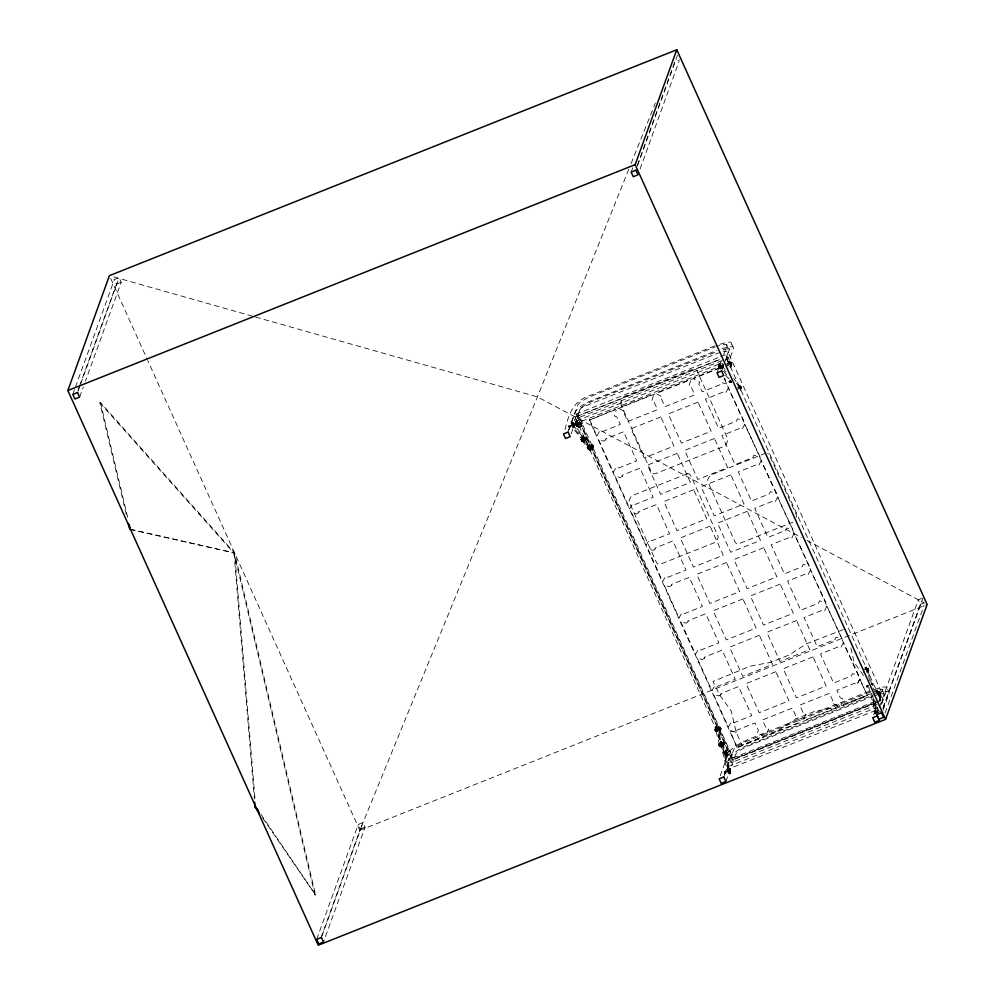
<?xml version="1.0" encoding="UTF-8"?>
<svg xmlns="http://www.w3.org/2000/svg" width="995" height="995" viewBox="0 0 995 995"><rect width="100%" height="100%" fill="white"/><g stroke="black" fill="none" stroke-linecap="round" stroke-linejoin="round"><path stroke-width="0.75" stroke-dasharray="4.97 3.73" d="M796.647 517.338L796.522 515.348L769.172 454.74L767.73 453.235M72.797 394.406L74.911 388.585M75.433 387.13L114.388 279.52L119.114 277.642L121.203 282.269L85.408 381.147M78.045 390.301L79.102 387.391M79.625 385.936L116.477 284.147L114.388 279.52M78.058 391.072L80.16 385.252M80.682 383.796L119.114 277.642M79.612 397.142L83.306 386.968M316.684 939.33L358.262 824.457L362.988 822.566L365.078 827.193L323.499 942.078M320.875 938.136L360.352 829.071L358.262 824.457M321.932 935.996L362.988 822.566M631.153 172.085L632.733 167.72M637.447 165.07L674.821 61.827L679.56 59.949M637.459 165.842L677.471 55.322M640.071 169.013L679.025 61.404M565.023 429.653C569.476 411.171 574.14 400.164 592.448 394.592L714.771 345.887M570.894 422.589L572.66 427.974L591.08 450.262L589.314 444.877L570.894 422.589L572.287 422.539L584.438 437.638M568.63 429.89L575.384 411.233L581.839 405.512L588.02 402.055L716.835 350.439M568.63 430.673L577.933 404.965A14.316 3.084 -24.3 0 1 592.398 395.823L715.243 346.907M571.826 422.216L573.593 427.601L585.57 442.016L585.072 439.044M877.204 704.609L731.163 762.767L575.073 416.967L576.093 414.144L719.273 357.13M572.734 424.019L573.817 423.261L574.662 425.86L573.729 426.233L573.17 425.325L572.734 424.019L573.817 423.261M578.456 427.775L578.244 424.268L580.097 423.522L580.309 427.042L578.456 427.775L574.55 420.151L575.371 417.888L577.224 417.154L579.986 409.517A14.316 3.084 -24.3 0 1 594.45 400.376L717.295 351.459M573.729 426.233L572.884 423.621M571.205 433.783L576.416 419.417L574.55 420.151M575.545 424.094L576.54 426.308L575.545 424.094C576.876 422.042 578.729 426.158 576.54 426.308M719.447 359.692L578.58 415.786L577.759 418.049L722.942 360.24M581.478 438.409L582.871 440.847L581.714 441.718L580.719 439.516L581.789 438.745C587.237 448.782 578.431 430.711 582.958 441.68M582.411 436.668L584.637 442.389L582.411 436.668L581.329 437.477L582.647 441.345M581.789 438.745L580.719 439.516M867.677 695.256L841.621 705.629L841.049 704.373L842.69 698.764L840.277 697.793L836.907 690.331L854.78 683.217L857.192 684.187L859.717 679.1L867.466 695.816L737.183 747.693L589.314 420.101L615.569 409.156L616.129 410.413L614.5 416.022L616.912 416.992L620.283 424.455L602.41 431.569L599.997 430.599L596.9 435.909L589.513 419.529M581.714 441.718L580.869 439.118M587.162 447.389L588.232 446.618L589.09 449.218L588.157 449.591L587.585 448.683L587.162 447.389L588.232 446.618M588.157 449.591L587.299 446.991M581.976 440.014C595.184 460.424 590.98 445.014 581.478 437.041M718.253 365.75C721.114 370.065 716.375 366.583 719.186 365.376L720.032 367.976L589.314 420.101M725.057 369.493L719.795 363.299L718.713 364.108L720.007 368.05M719.795 363.299L721.562 368.685L729.248 378.075M721.562 368.685L720.629 369.058L719.186 365.376M717.022 372.814L721.151 361.396M723.738 354.245L726.847 345.675A14.316 3.084 -24.3 0 0 716.5 346.422M722.196 368.747L723.228 365.874M726.139 357.864L727.992 357.118L730.865 363.486L731.076 367.006L729.211 367.752L729.012 364.232L726.139 357.864L728.9 350.228A14.316 3.084 -24.3 0 0 722.171 349.78M722.196 369.531L724.795 362.354M725.305 360.911L731.549 343.685L730.977 342.268L727.768 342.044L716.213 345.315M731.076 367.006L727.171 359.382L727.992 357.118M727.357 365.463L733.601 348.238L730.977 342.268M729.857 362.653L730.927 361.894L731.773 364.493L730.852 364.866L729.857 362.653L730.927 361.894M730.852 364.866C726.549 354.916 733.166 372.864 729.994 362.267M740.914 389.232L739.596 386.694L740.678 385.923L741.673 388.125L740.591 388.896C735.106 378.971 743.999 396.881 739.434 385.96M741.524 388.523L740.678 385.923M740.591 388.896L739.148 385.214L733.626 378.461M736.375 383.336C739.297 385.712 742.195 396.794 739.77 386.222M714.497 729.484L715.567 728.713L716.425 731.325L715.492 731.686L714.92 730.79L714.497 729.484L715.567 728.713M716.189 726.649L727.009 769.906L729.198 774.098L718.39 730.827L716.189 726.649L715.256 727.009L715.281 728.539L719.721 745.379L721.35 747.693C725.069 743.165 715.878 738.054 722.283 747.32M715.492 731.686L714.634 729.086M720.604 746.623C716.81 742.27 722.146 744.111 719.36 746.66L718.365 744.447L719.435 743.688C722.83 751.101 718.44 739.123 720.193 745.715C732.942 743.228 717.084 740.268 720.193 745.715M719.435 743.688L718.365 744.447M722.071 742.568L720.989 741.238L727.93 769.545L730.131 773.724L722.718 743.986M719.36 746.66L718.502 744.061M721.35 747.693L717.457 731.201L715.256 727.009M725.081 750.603L724.683 751.735L726.947 749.869L727.979 751.113L726.114 751.859L725.081 750.603L726.947 749.869M724.248 753.514L725.318 752.742L726.163 755.354L725.243 755.715L724.671 754.819L724.248 753.514L725.318 752.742M725.243 755.715L724.385 753.115M720.181 775.976L729.012 751.573L735.454 745.852L748.128 739.484L870.451 690.779M726.537 750.989L730.031 759.745L728.166 760.491L728.987 758.227L726.114 751.859M724.31 774.782L731.064 756.125L737.506 750.404L743.7 746.934L873.946 694.746M724.31 775.553L730.031 759.745M731.163 762.767L733.016 757.941L578.58 415.786M728.825 769.819L729.895 769.048L730.753 771.66L729.82 772.02L728.825 769.819L729.895 769.048M737.183 747.693L729.994 730.753L736.2 732.357L737.146 730.056L755.006 722.93L758.377 730.392L757.444 732.706L762.779 735.293L763.439 736.76L737.382 747.133M725.84 781.548L735.666 754.409A14.316 3.084 -24.3 0 1 750.13 745.255L872.976 696.351M729.82 772.02L728.962 769.421M866.023 666.986L864.929 667.794L865.115 668.876L866.048 668.503C865.053 664.299 869.804 671.637 867.528 671.364C865.351 668.889 867.254 666.414 868.162 670.493L866.769 668.055M868.237 671.326L866.856 668.889L868.013 668.018L869.008 670.232L867.926 670.991M868.859 670.618L868.013 668.018M877.714 689.833L875.438 691.712L877.714 689.833L881.62 697.458L880.799 699.721L878.933 700.455M878.548 692.072L879.617 691.314L880.475 693.913L879.543 694.286L878.971 693.378L878.548 692.072L879.617 691.314M879.543 694.286L878.684 691.674M875.19 714.149L874.195 711.935L875.264 711.176L875.836 712.072L874.904 712.445L874.331 711.537M873.734 714.833L876.856 706.214M881.62 697.458L879.754 698.204L882.515 690.567A14.316 3.084 -24.3 0 0 875.799 690.12M874.617 713.241L875.55 712.868L875.264 711.176M876.744 714.634L878.846 708.813M879.381 707.358L918.335 599.749L921.88 598.343M881.471 703.689L884.567 695.119A14.316 3.084 -24.3 0 0 877.851 694.659M881.508 704.373L887.217 688.577L886.657 687.147L883.436 686.936L871.894 690.207M883.038 707.619L920.412 604.375L918.335 599.749M883.05 708.39L923.061 597.871M883.038 710.355L889.269 693.129L886.657 687.147M885.14 713.005L924.094 605.395M628.778 169.299L537.424 396.881L359.829 830.365L147.757 360.551M631.091 163.541L655.369 103.045M879.257 700.219L881.657 693.826L881.334 691.811L728.527 353.287L727.146 351.596L723.166 351.135M859.929 679.013L857.192 684.187M116.477 284.147L121.203 282.269M126.278 514.353L99.848 402.714L100.445 402.478L234.633 553.009L315.589 894.965L262.008 817.057M720.28 352.28L581.702 407.452L579.301 410.562L577.66 415.077L577.983 417.104L732.171 757.307L736.151 757.78L877.615 701.45M720.703 356.558L725.007 354.854L881.085 700.642L876.794 702.358M575.073 416.967L719.683 359.382M129.86 529.439L234.633 553.009L255.13 800.378M725.318 360.128L727.171 359.382M571.354 422.912L572.287 422.539M572.871 422.278L573.866 424.467L572.871 422.278L721.785 363.001L722.631 364.344M572.2 423.435C578.033 434.877 568.356 416.097 573.68 426.718M718.863 365.041C724.696 376.483 715.032 357.702 720.343 368.312M718.104 366.135L719.037 365.774M568.332 426.047L573.394 424.703L573.642 425.661L568.978 427.502L568.332 426.047L568.978 427.502M723.427 366.011C717.955 369.829 718.477 363.959 723.937 364.095M576.316 422.999C582.15 434.442 572.473 415.661 577.784 426.27M573.456 424.529L722.768 365.177L721.785 363.001M573.17 425.325L574.09 424.952L574.662 425.86M578.157 426.121C571.764 420.698 591.042 421.955 577.224 425.3M718.527 367.441L719.46 367.068M725.442 364.692C731.263 360.538 733.253 364.929 726.101 366.148M576.267 424.604L577.187 424.231M730.566 363.163L731.499 362.802M573.879 425.835L574.812 425.462M720.181 367.578L693.751 378.025L694.41 379.493L699.746 382.08L698.813 384.393L702.184 391.856L720.044 384.729L720.977 382.428L727.196 384.033L724.733 378.573M729.012 364.232L730.865 363.486M575.981 425.4L576.901 425.027L577.473 425.935M730.28 363.959L731.213 363.585L731.773 364.493M576.69 425.91L577.622 425.537M730.989 364.469L731.922 364.095M572.66 427.974L573.593 427.601M577.423 426.519L579.289 425.785L580.309 427.042M578.854 426.644L580.719 425.91M729.621 366.62L731.487 365.874M581.938 437.365L583.804 436.631M583.717 437.514C585.607 441.046 585.881 442.34 584.09 437.377M581.503 438.571L582.436 438.198M584.252 437.738L585.184 437.365L586.167 438.932L586.329 439.914L585.396 440.287L584.252 437.738L585.595 437.663M581.888 439.317L586.951 437.974L587.199 438.919L582.548 440.773L581.888 439.317L582.548 440.773M581.428 440.026L582.361 439.653M584.413 438.72L585.346 438.347L585.184 437.365M729.783 380.836L730.716 380.463L731.288 381.744L730.355 382.105L729.621 379.854L730.765 382.403L731.698 382.03M581.142 440.81L582.075 440.449M586.167 438.932L585.234 439.305L585.396 440.287M730.604 381.421L731.536 381.048M729.41 382.304C728.141 378.697 729.248 384.928 731.735 381.371M581.864 441.32L582.796 440.947M584.985 439.989L586.329 439.914M584.612 440.86L585.545 440.486M583.244 442.427L585.11 441.693M584.637 442.389L585.57 442.016M588.381 445.238L589.314 444.877M738.215 385.587L739.148 385.214M587.921 446.282C593.754 457.725 584.077 438.944 589.401 449.553M591.08 445.026C596.925 456.469 587.249 437.688 592.56 448.297M591.627 445.238L592.547 444.864L593.542 446.432L593.704 447.414L592.771 447.787L591.627 445.238L592.958 445.163M739.596 386.694L740.529 386.321M588.331 447.19C600.084 441.432 588.219 452.116 588.741 447.7M736.35 388.261L740.255 387.366M587.871 447.899L588.804 447.526M591.789 446.22L592.721 445.847L592.547 444.864M740.317 387.204L741.25 386.831M587.585 448.683L588.518 448.322L589.09 449.218M740.031 387.988L740.952 387.615M593.542 446.432L592.61 446.805L592.771 447.787M737.009 389.717L740.467 387.95M592.361 447.489L593.704 447.414M588.294 449.193L589.227 448.832M740.74 388.498L741.673 388.125M589.687 450.3L590.62 449.927M590.147 450.623L591.08 450.262M687.234 473.719L631.452 495.933L629.126 500.199L629.25 502.189L656.613 562.797L658.043 564.302L659.983 564.352L715.766 542.151L718.091 537.885L717.967 535.882L690.605 475.287L689.174 473.782L687.358 473.707M765.802 453.185L710.02 475.386L707.694 479.652L707.806 481.655L735.168 542.25L736.598 543.755L738.539 543.817L792.891 522.176M920.412 604.375L923.969 602.958M360.352 829.071L365.078 827.193M359.829 830.365L927.153 604.475M715.281 728.539L716.213 728.166M718.415 727.121C724.248 738.564 714.584 719.783 719.895 730.392M717.109 731.512C712.333 729.41 721.885 724.808 721.039 729.509L719.696 729.584L718.95 727.333L719.882 726.959L720.977 728.887L716.325 730.74L715.629 728.228L716.736 731.661L715.256 728.377L716.736 731.661M720.293 727.258L718.95 727.333M866.931 668.789L867.864 668.416M863.685 670.356C869.157 666.538 868.635 672.409 863.175 672.272M719.124 728.315L720.044 727.942L719.882 726.959M715.206 729.994L716.139 729.621M867.652 669.299L868.573 668.926M714.92 730.79L715.853 730.417L716.425 731.325M720.877 728.539L719.945 728.9L720.106 729.882M867.366 670.083L868.287 669.722M715.629 731.288L716.562 730.927M719.696 729.584L721.039 729.509M868.075 670.593L869.008 670.232M717.457 731.201L718.39 730.827M869.618 680.518L867.105 668.317M720.057 741.611L720.989 741.238M720.517 741.934L721.45 741.561M719.149 743.501L721.014 742.768M721.363 742.457C727.196 753.899 717.519 735.118 722.843 745.74M721.897 742.68L723.241 742.593L723.974 744.857L723.042 745.218L721.897 742.68L723.241 742.593M722.059 743.651L722.992 743.29L722.83 742.307M868.361 685.406L867.429 685.779L868.001 687.047M719.074 744.957L720.007 744.596M871.52 684.261L872.453 683.888L872.876 685.194M718.788 745.752L719.721 745.379M723.813 743.874L722.88 744.248L723.042 745.218M719.509 746.262L720.43 745.889M722.631 744.932L723.974 744.857M721.325 746.163L723.191 745.429M720.89 747.369L721.823 746.996M870.923 691.799L748.078 740.715A14.316 3.084 -24.3 0 0 733.613 749.857L730.852 757.493L728.987 758.227M875.849 690.58L876.881 691.823L878.734 691.09M725.007 752.407C730.84 763.861 721.164 745.068 726.487 755.69M878 691.488C883.834 702.943 874.17 684.15 879.48 694.771M725.417 753.314C737.171 747.556 725.305 758.252 725.828 753.824M874.132 694.1C879.953 689.958 881.943 694.348 874.792 695.567M724.957 754.023L725.89 753.65M879.257 692.582L880.189 692.209M727.158 753.377L725.293 754.123L728.166 760.491M724.671 754.819L725.604 754.446L726.163 755.354M878.971 693.378L879.903 693.005L880.475 693.913M725.38 755.329L726.313 754.956M879.679 693.888L880.612 693.515M733.016 757.941L878.199 700.132M875.364 702.93L732.183 759.931L576.093 414.144M877.379 702.395L732.196 760.205L577.224 417.154M728.278 766.573L877.18 707.283L878.025 708.627L878.175 709.46L729.26 768.749L728.278 766.573L729.26 768.749M728.278 769.234C734.123 780.677 724.447 761.896 729.758 772.506M875.513 712.98L875.326 710.691L876.719 713.129M727.009 769.906L727.93 769.545M875.451 712.432L874.978 710.99L875.911 710.629L871.67 694.261M874.195 711.935L875.127 711.562M724.41 771.846L729.472 770.503L729.721 771.448L725.069 773.302L724.41 771.846L725.069 773.302M875.612 712.694L875.364 711.748L880.015 709.895M729.534 770.329L730.467 769.956M729.248 771.125L730.181 770.752L730.753 771.66M877.18 712.743L880.674 711.35M729.969 771.635L730.89 771.262M729.186 772.568L730.106 772.207M729.198 774.098L730.131 773.724M843.325 629.599L806.311 643.852L789.333 654.909L770.727 662.322L750.466 666.09L713.042 681.475L719.41 694.56L731.337 711.276L735.84 730.964L741.785 745.18L779.222 729.795L796.187 718.738L814.805 711.325L835.066 707.557L872.08 693.304M721.997 348.573L729.82 346.596L733.029 346.82M876.421 693.901L885.488 691.488L888.709 691.699M736.2 732.357L730.342 730.616M130.444 529.203L234.633 553.009M113.903 276.908L254.086 316.621M255.578 317.044L537.424 396.881L801.348 537.474M729.31 362.068L730.231 363.2M731.163 365.202L729.683 361.931M720.716 368.162L719.236 364.891M739.061 386.11L740.541 389.381M740.504 388.324L739.845 386.868M582.038 423.509L581.378 422.054M574.053 426.569L572.573 423.285M587.199 438.919L586.54 437.464M583.331 441.531L581.851 438.26M593.642 446.792L592.983 445.337M592.933 448.148L591.453 444.877M589.774 449.404L588.294 446.133M866.396 668.205L867.317 669.336M879.854 694.622L878.374 691.338M874.953 710.84L876.346 713.266M875.364 711.748L875.986 712.83L875.326 710.691M720.977 728.887L720.318 727.432M720.268 730.243L718.788 726.972M724.845 743.862L724.186 742.407M723.216 745.591L721.736 742.307M720.977 746.474L720.057 745.342M730.728 752.929L730.069 751.461M726.86 755.541L725.927 754.409M729.721 771.448L729.061 769.993M730.131 772.356L728.651 769.085M806.821 540.385L924.417 603.02M718.863 363.672L726.039 372.217M865.09 667.359L867.292 671.538M878.175 709.46L877.18 707.283M99.848 402.714L234.036 553.245L315.005 895.201M725.43 374.928L731.188 381.968M863.548 675.518L854.083 662.409L850.377 645.718M260.852 814.258L315.589 894.965M871.881 682.993L872.453 683.888M872.727 685.592L871.732 683.378M731.512 382.279L730.467 379.966M726.4 344.556L728.452 349.108M882.067 689.448L884.132 694M880.799 699.721L877.304 690.965M876.881 691.823L879.754 698.204M873.063 687.943L874.966 692.184M867.677 685.082L868.249 686.363M724.061 378.1L867.466 695.816M592.721 445.847L593.294 447.116M720.044 727.942L720.629 729.223M585.346 438.347L585.918 439.616M722.992 743.29L723.564 744.558M576.416 419.417L579.289 425.785M575.371 417.888L578.244 424.268M719.621 744.957L720.256 746.362M110.706 278.476L147.123 359.133M577.237 424.989L576.677 422.85M879.48 691.699L879.903 693.005M875.911 710.629L876.384 712.072M874.904 712.445L875.326 713.751M730.778 362.292L731.213 363.585M725.168 753.14L725.604 754.446M729.758 769.446L730.181 770.752M715.43 729.111L715.853 730.417M588.095 447.016L588.518 448.322M576.478 423.721L576.901 425.027M573.667 423.646L574.09 424.952M868.225 671.165L872.093 686.14M874.617 699.895L878.087 713.291M866.048 668.503L867.59 674.498M872.54 695.803L876.769 712.171M868.822 687.197L874.978 710.99M100.445 402.478L128.305 520.149M867.876 671.476L867.18 668.963M730.79 365.352L730.094 362.839M726.076 754.782L725.38 752.257M234.036 553.245L254.409 799.072M620.942 402.44L621.079 404.915L651.464 472.215L653.056 473.732L655.27 473.744L724.099 446.332C726.698 444.753 728.029 440.785 727.32 437.887L696.935 370.588L695.343 369.07L693.129 369.058L624.3 396.458L622.497 398.149L620.942 402.44M653.367 395.587L651.725 401.209L654.138 402.179L657.508 409.642L627.721 421.494L624.362 414.032L625.295 411.731L619.947 409.132L619.288 407.676L652.795 394.331L653.367 395.587M690.592 380.762L688.95 386.383L691.363 387.353L694.734 394.816L664.958 406.669L661.588 399.206L662.521 396.905L657.185 394.318L656.513 392.851L690.02 379.518L690.592 380.762M768.476 729.335L766.598 734.024L767.17 735.268L800.664 721.935L800.005 720.467L794.669 717.88L795.602 715.579L792.231 708.117L762.456 719.97L765.827 727.432L767.692 727.594L768.476 729.335M805.701 714.51L803.823 719.198L804.395 720.455L837.889 707.109L837.23 705.654L831.895 703.055L832.827 700.754L829.457 693.291L799.682 705.144L803.052 712.607L804.918 712.768L805.701 714.51M605.943 439.778L603.729 441.183L598.555 439.554L613.33 472.314L616.427 467.003L618.84 467.973L636.713 460.859L623.567 431.743L605.694 438.857L605.943 439.778M622.372 476.182L620.159 477.588L614.985 475.958L629.76 508.706L632.857 503.395L635.27 504.378L653.143 497.264L639.996 468.135L622.124 475.249L622.372 476.182M638.802 512.587L636.589 513.98L631.415 512.35L646.19 545.111L649.287 539.8L651.7 540.77L669.573 533.656L656.426 504.54L638.554 511.654L638.802 512.587M655.232 548.979L653.018 550.384L647.844 548.755L662.62 581.515L665.717 576.204L668.13 577.175L686.003 570.06L672.856 540.932L654.984 548.046L655.232 548.979M728.278 387.901L725.753 392.988L723.328 392.018L705.467 399.132L718.614 428.248L736.474 421.134L737.419 418.833L743.626 420.437L728.278 387.901M671.662 585.383L669.448 586.776L664.274 585.147L679.063 617.907L682.147 612.597L684.56 613.567L702.433 606.452L689.286 577.336L671.414 584.451L671.662 585.383M744.708 424.305L742.183 429.38L739.758 428.41L721.897 435.524L735.044 464.653L752.904 457.538L753.849 455.225L760.056 456.829L744.708 424.305M688.092 621.775L685.878 623.181L680.704 621.552L695.493 654.312L698.577 649.001L700.99 649.971L718.863 642.857L705.716 613.741L687.843 620.855L688.092 621.775M761.138 460.697L758.613 465.784L756.188 464.814L738.327 471.928L751.474 501.045L769.334 493.93L770.279 491.629L776.486 493.234L761.138 460.697M704.522 658.18L702.308 659.586L697.134 657.956L711.922 690.717L715.007 685.406L717.42 686.376L735.293 679.262L722.146 650.133L704.273 657.247L704.522 658.18M777.568 497.102L775.043 502.189L772.617 501.219L754.757 508.333L767.904 537.449L785.764 530.335L786.709 528.034L792.915 529.638L777.568 497.102M720.952 694.585L718.738 695.978L713.564 694.348L728.352 727.109L731.437 721.798L733.85 722.768L751.722 715.654L738.576 686.538L720.716 693.652L720.952 694.585M793.998 533.494L791.473 538.581L789.06 537.611L771.187 544.725L784.334 573.854L802.194 566.74L803.139 564.426L809.345 566.031L793.998 533.494M810.428 569.899L807.903 574.986L805.49 574.015L787.617 581.13L800.764 610.246L818.624 603.132L819.569 600.831L825.775 602.435L810.428 569.899M826.857 606.303L824.333 611.39L821.92 610.408L804.047 617.522L817.193 646.65L835.054 639.536L835.999 637.223L842.205 638.827L826.857 606.303M843.287 642.695L840.763 647.782L838.35 646.812L820.477 653.926L833.623 683.043L851.484 675.928L852.429 673.627L858.635 675.232L843.287 642.695M660.792 416.917L631.017 428.77L644.151 457.899L673.938 446.034L660.792 416.917M698.017 402.092L668.242 413.957L681.388 443.073L711.164 431.208L698.017 402.092M677.222 453.322L647.446 465.175L660.593 494.291L690.368 482.438L677.222 453.322M714.447 438.496L684.672 450.349L697.818 479.466L727.594 467.613L714.447 438.496M693.652 489.714L663.876 501.567L677.023 530.696L706.798 518.83L693.652 489.714M730.877 474.889L701.102 486.754L714.248 515.87L744.024 504.017L730.877 474.889M710.082 526.119L680.306 537.972L693.453 567.088L723.228 555.235L710.082 526.119M747.307 511.293L717.532 523.146L730.678 552.275L760.454 540.409L747.307 511.293M726.512 562.511L696.736 574.376L709.883 603.492L739.658 591.639L726.512 562.511M763.737 547.698L733.962 559.551L747.108 588.667L776.884 576.814L763.737 547.698M742.942 598.915L713.166 610.768L726.313 639.897L756.088 628.032L742.942 598.915M780.167 584.09L750.392 595.955L763.538 625.071L793.313 613.206L780.167 584.09M759.372 635.32L729.596 647.173L742.743 676.289L772.518 664.436L759.372 635.32M796.597 620.494L766.822 632.347L779.968 661.464L809.743 649.611L796.597 620.494M775.801 671.712L746.026 683.577L759.173 712.694L788.948 700.828L775.801 671.712M813.027 656.887L783.252 668.752L796.398 697.868L826.173 686.015L813.027 656.887M866.545 685.841L867.055 687.246L866.545 685.841"/><path stroke-width="1.49" d="M67.847 390.525L109.438 275.64L676.762 49.75L927.153 604.475L885.562 719.36L318.238 945.25L67.847 390.525L635.171 164.635L676.762 49.75M259.397 813.213L255.056 806.808L258.252 810.415M635.171 164.635L885.562 719.36M129.375 524.676L129.86 529.439L128.43 523.407M254.67 802.169L255.056 806.808M77.523 392.515L72.797 394.406L74.886 399.02L79.612 397.142L77.523 392.515M635.88 170.207L631.153 172.085L633.243 176.712L637.969 174.821L635.88 170.207M568.12 432.104L563.456 433.957L565.521 438.509L570.172 436.656L568.12 432.104M721.673 370.961L717.022 372.814L719.074 377.366L723.726 375.513L721.673 370.961M881.471 712.743L876.744 714.634L878.834 719.248L883.56 717.37L881.471 712.743M723.788 776.995L719.136 778.849L721.188 783.401L725.84 781.548L723.788 776.995M877.341 715.853L872.69 717.706L874.742 722.258L879.406 720.405L877.341 715.853M321.41 937.452L316.684 939.33L318.773 943.957L323.499 942.078L321.41 937.452"/></g></svg>
